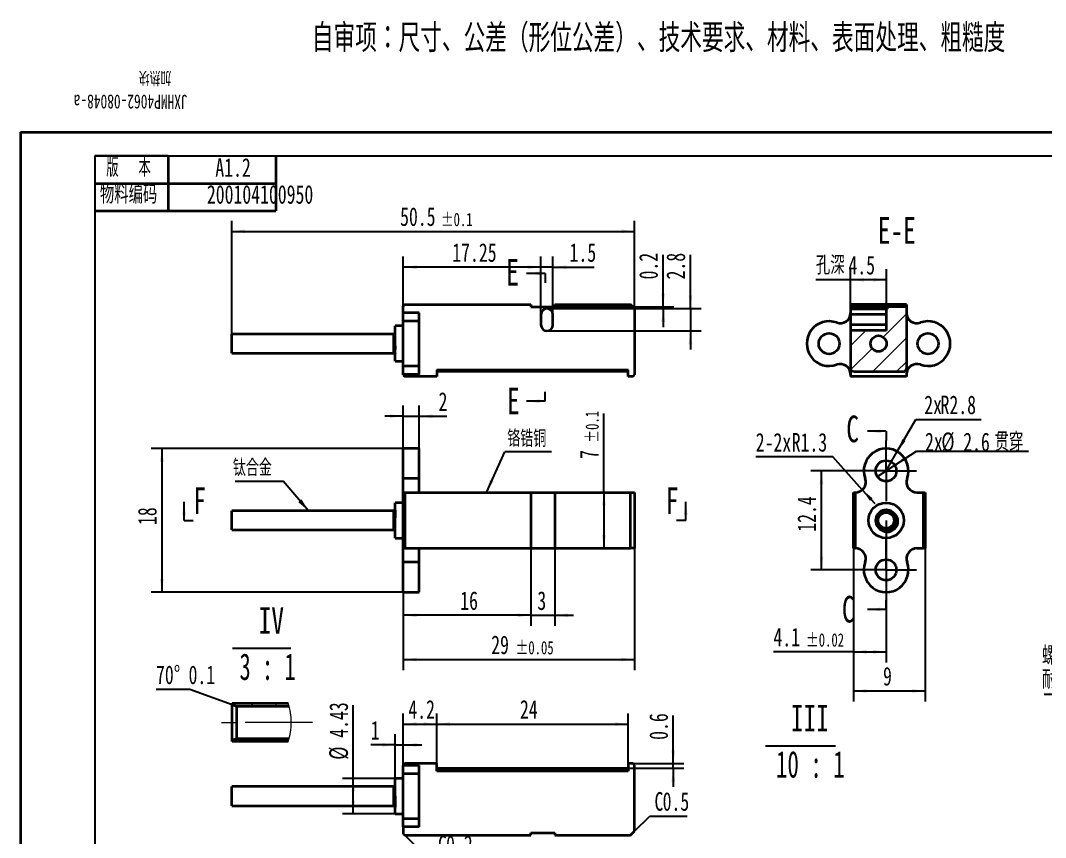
# Model space of a CAD drawing. Header units: millimetres. Extents: x 0 to 515, y -34 to 231.
# Drawn here: x 0.2 to 192.9, y 77.3 to 230.9 of the extents above; entities that cross this region are included whole.
import ezdxf

# ---------------------------------------------------------------- set-up
doc = ezdxf.new("R2010")
doc.units = ezdxf.units.MM
doc.header["$PDSIZE"] = -1
doc.linetypes.add('CENTERX2', pattern=[20.32, 12.7, -2.54, 2.54, -2.54])
doc.linetypes.add('PHANTOM', pattern=[12.7, 6.35, -1.27, 1.27, -1.27, 1.27, -1.27])
doc.layers.add('FORMAT', color=7, linetype='Continuous', lineweight=35)
for name, color, linetype in [('中心线层', 1, 'PHANTOM'), ('文字层', 5, 'Continuous'), ('标注层', 6, 'Continuous'), ('细实线层', 250, 'Continuous'), ('轮廓实线层', 7, 'Continuous')]:
    doc.layers.add(name, color=color, linetype=linetype)
doc.styles.add('SLDTEXTSTYLE0', font='TXT', dxfattribs={"width": 0.7, "bigfont": 'bigfont'})
doc.styles.add('SLDTEXTSTYLE1', font='TXT', dxfattribs={"width": 0.7})
doc.styles.add('SLDTEXTSTYLE26', font='TXT', dxfattribs={"width": 0.6, "bigfont": 'bigfont'})
doc.styles.add('SLDTEXTSTYLE27', font='TXT', dxfattribs={"width": 0.633333})
doc.styles.add('SLDTEXTSTYLE28', font='TXT', dxfattribs={"width": 0.62})
doc.dimstyles.new('SLDDIMSTYLE0', dxfattribs={"dimtxt": 0.18, "dimasz": 2.5, "dimexe": 0, "dimexo": 0.0625, "dimgap": 0, "dimtad": 0, "dimtih": 1, "dimtoh": 1, "dimdec": 0, "dimrnd": 1e-09, "dimzin": 0, "dimdsep": 46, "dimtxsty": 'Standard', "dimsah": 1, "dimcen": 0.09, "dimadec": 0, "dimazin": 0, "dimtfac": 2.5, "dimtdec": 0, "dimtofl": 0, "dimtmove": 0, "dimatfit": 3, "dimfxl": 0, "dimfrac": 2, "dimtolj": 1, "dimtzin": 0, "dimarcsym": 0})
doc.dimstyles.new('SLDDIMSTYLE1', dxfattribs={"dimtxt": 3.5, "dimasz": 2.5, "dimexe": 0, "dimexo": 0.0625, "dimgap": 0.875, "dimtad": 2, "dimlfac": 0.666667, "dimrnd": 1e-09, "dimdsep": 46, "dimtxsty": 'SLDTEXTSTYLE1', "dimsah": 1, "dimcen": 0.09, "dimadec": 0, "dimazin": 2, "dimtfac": 1, "dimtmove": 0, "dimatfit": 0, "dimfxl": 0, "dimfrac": 2, "dimtolj": 1, "dimtzin": 12, "dimarcsym": 0})
doc.dimstyles.new('SLDDIMSTYLE2', dxfattribs={"dimtxt": 3.5, "dimasz": 2.5, "dimexe": 0, "dimexo": 0.0625, "dimgap": 0.875, "dimtad": 2, "dimlfac": 0.666667, "dimrnd": 1e-09, "dimzin": 12, "dimdsep": 46, "dimtxsty": 'SLDTEXTSTYLE1', "dimsah": 1, "dimcen": 0.09, "dimadec": 0, "dimazin": 3, "dimtol": 1, "dimtp": 0.1, "dimtm": 0.1, "dimtfac": 1, "dimtdec": 1, "dimtofl": 0, "dimtmove": 0, "dimatfit": 3, "dimfxl": 0, "dimfrac": 2, "dimtolj": 1, "dimarcsym": 0})
doc.dimstyles.new('SLDDIMSTYLE3', dxfattribs={"dimtxt": 3.5, "dimasz": 2.5, "dimexe": 0, "dimexo": 0.0625, "dimgap": 0.875, "dimtad": 2, "dimlfac": 0.666667, "dimrnd": 1e-09, "dimzin": 12, "dimdsep": 46, "dimtxsty": 'SLDTEXTSTYLE1', "dimsah": 1, "dimcen": 0.09, "dimadec": 0, "dimazin": 3, "dimtfac": 1, "dimtmove": 0, "dimatfit": 0, "dimfxl": 0, "dimfrac": 2, "dimtolj": 1, "dimtzin": 12, "dimarcsym": 0})
doc.dimstyles.new('SLDDIMSTYLE4', dxfattribs={"dimtxt": 3.5, "dimasz": 2.5, "dimexe": 0, "dimexo": 0.0625, "dimgap": 0.875, "dimtad": 2, "dimlfac": 0.666667, "dimrnd": 1e-09, "dimzin": 12, "dimdsep": 46, "dimtxsty": 'SLDTEXTSTYLE1', "dimsah": 1, "dimcen": 0.09, "dimadec": 0, "dimazin": 3, "dimtfac": 1, "dimtofl": 0, "dimtmove": 0, "dimatfit": 3, "dimfxl": 0, "dimfrac": 2, "dimtolj": 1, "dimtzin": 12, "dimarcsym": 0})
doc.dimstyles.new('SLDDIMSTYLE5', dxfattribs={"dimtxt": 3.5, "dimasz": 2.5, "dimexe": 0, "dimexo": 0.0625, "dimgap": 0.875, "dimtad": 2, "dimlfac": 0.666667, "dimrnd": 1e-09, "dimzin": 12, "dimdsep": 46, "dimtxsty": 'SLDTEXTSTYLE1', "dimsah": 1, "dimcen": 0.09, "dimadec": 0, "dimazin": 3, "dimtol": 1, "dimtp": 0.05, "dimtm": 0.05, "dimtfac": 1, "dimtofl": 0, "dimtmove": 0, "dimatfit": 3, "dimfxl": 0, "dimfrac": 2, "dimtolj": 1, "dimarcsym": 0})
doc.dimstyles.new('SLDDIMSTYLE6', dxfattribs={"dimtxt": 3.5, "dimasz": 2.5, "dimexe": 0, "dimexo": 0.0625, "dimgap": 0.875, "dimtad": 2, "dimlfac": 0.666667, "dimrnd": 1e-09, "dimzin": 12, "dimdsep": 46, "dimtxsty": 'SLDTEXTSTYLE1', "dimsah": 1, "dimcen": 0.09, "dimadec": 0, "dimazin": 3, "dimtol": 1, "dimtp": 0.02, "dimtm": 0.02, "dimtfac": 1, "dimtofl": 0, "dimtmove": 0, "dimatfit": 3, "dimfxl": 0, "dimfrac": 2, "dimtolj": 1, "dimarcsym": 0})
doc.dimstyles.new('SLDDIMSTYLE7', dxfattribs={"dimtxt": 3.5, "dimasz": 2.5, "dimexe": 0, "dimexo": 0.0625, "dimgap": 0.875, "dimtad": 0, "dimtih": 1, "dimtoh": 1, "dimlfac": 0.666667, "dimrnd": 1e-09, "dimzin": 12, "dimdsep": 46, "dimtxsty": 'SLDTEXTSTYLE1', "dimblk1": 'NONE', "dimsah": 1, "dimcen": 0, "dimadec": 0, "dimazin": 3, "dimtfac": 1, "dimtmove": 0, "dimatfit": 3, "dimldrblk": 'NONE', "dimfxl": 0, "dimfrac": 2, "dimtolj": 1, "dimtzin": 12, "dimarcsym": 0})
doc.dimstyles.new('SLDDIMSTYLE8', dxfattribs={"dimtxt": 3.5, "dimasz": 2.5, "dimexe": 0, "dimexo": 0.0625, "dimgap": 0.875, "dimtad": 0, "dimtih": 1, "dimtoh": 1, "dimlfac": 0.666667, "dimrnd": 1e-09, "dimzin": 12, "dimdsep": 46, "dimtxsty": 'SLDTEXTSTYLE1', "dimsah": 1, "dimcen": 0, "dimadec": 0, "dimazin": 3, "dimtfac": 1, "dimtofl": 0, "dimtmove": 0, "dimatfit": 3, "dimfxl": 0, "dimfrac": 2, "dimtolj": 1, "dimtzin": 12, "dimarcsym": 0})
doc.dimstyles.new('SLDDIMSTYLE9', dxfattribs={"dimtxt": 3.5, "dimasz": 2.5, "dimexe": 0, "dimexo": 0.0625, "dimgap": 0.875, "dimtad": 0, "dimtih": 1, "dimtoh": 1, "dimlfac": 0.666667, "dimrnd": 1e-09, "dimzin": 12, "dimdsep": 46, "dimtxsty": 'SLDTEXTSTYLE1', "dimsah": 1, "dimcen": 0, "dimadec": 0, "dimazin": 3, "dimtfac": 1, "dimtofl": 0, "dimtmove": 1, "dimatfit": 3, "dimfxl": 0, "dimfrac": 2, "dimtolj": 1, "dimtzin": 12, "dimarcsym": 0})

# ---------------------------------------------------------------- blocks, each defined once
blk = doc.blocks.new('SW_NOTE_0_17')
at = {"layer": 'FORMAT', "color": 0, "attachment_point": 2, "rotation": 180}
for s, insert, char_height, style in [('加热块', (-12.53, 1.12), 2.646, 'SLDTEXTSTYLE0'), ('JXHMP4062-08048-a', (-17.12, -3.41), 2.6458, 'SLDTEXTSTYLE1')]:
    blk.add_mtext(s, dxfattribs=dict(at, insert=insert, char_height=char_height, style=style))
blk = doc.blocks.new('_D')
at = {"layer": '细实线层'}
for p, q in [((121.02, 177.07), (121.02, 186.84)), ((99.16, 176.77), (123.02, 176.77)), ((100.66, 177.07), (123.02, 177.07)), ((121.02, 176.77), (121.02, 177.07)), ((121.02, 176.77), (121.02, 173.27))]:
    blk.add_line(p, q, dxfattribs=at)
for points in [[(121.02, 177.07), (121.37, 179.57), (120.67, 179.57)], [(121.02, 176.77), (120.67, 174.27), (121.37, 174.27)]]:
    blk.add_solid(points, dxfattribs=at)
at = {"layer": '细实线层', "insert": (116.51, 182.24), "char_height": 3.5, "attachment_point": 1, "rotation": 90, "style": 'SLDTEXTSTYLE1'}
blk.add_mtext('0.2', dxfattribs=at)
blk = doc.blocks.new('_D_1')
at = {"layer": '细实线层'}
for p, q in [((39.91, 171.97), (39.91, 193.28)), ((115.66, 176.77), (115.66, 193.28)), ((39.91, 191.28), (115.66, 191.28))]:
    blk.add_line(p, q, dxfattribs=at)
for points in [[(39.91, 191.28), (42.41, 190.93), (42.41, 191.63)], [(115.66, 191.28), (113.16, 191.63), (113.16, 190.93)]]:
    blk.add_solid(points, dxfattribs=at)
at = {"layer": '细实线层', "attachment_point": 1, "style": 'SLDTEXTSTYLE1'}
for s, insert, char_height in [('50.5', (71.56, 195.8), 3.5), ('±0.1', (79.24, 194.76), 2.5)]:
    blk.add_mtext(s, dxfattribs=dict(at, insert=insert, char_height=char_height))
blk = doc.blocks.new('_D_2')
at = {"layer": '细实线层'}
for p, q in [((98.04, 175.65), (98.04, 186.54)), ((100.29, 175.65), (100.29, 186.54)), ((98.04, 184.54), (94.54, 184.54)), ((100.29, 184.54), (98.04, 184.54)), ((100.29, 184.54), (108.03, 184.54))]:
    blk.add_line(p, q, dxfattribs=at)
for points in [[(98.04, 184.54), (95.54, 184.89), (95.54, 184.19)], [(100.29, 184.54), (102.79, 184.19), (102.79, 184.89)]]:
    blk.add_solid(points, dxfattribs=at)
at = {"layer": '细实线层', "insert": (103.43, 189.05), "char_height": 3.5, "attachment_point": 1, "style": 'SLDTEXTSTYLE1'}
blk.add_mtext('1.5', dxfattribs=at)
blk = doc.blocks.new('_D_3')
at = {"layer": '细实线层'}
for p, q in [((72.16, 177.22), (72.16, 186.54)), ((98.04, 175.65), (98.04, 186.54)), ((98.04, 184.54), (72.16, 184.54))]:
    blk.add_line(p, q, dxfattribs=at)
for points in [[(72.16, 184.54), (74.66, 184.19), (74.66, 184.89)], [(98.04, 184.54), (95.54, 184.89), (95.54, 184.19)]]:
    blk.add_solid(points, dxfattribs=at)
at = {"layer": '细实线层', "insert": (81.37, 189.05), "char_height": 3.5, "attachment_point": 1, "style": 'SLDTEXTSTYLE1'}
blk.add_mtext('17.25', dxfattribs=at)
blk = doc.blocks.new('_D_4')
at = {"layer": '细实线层'}
for p, q in [((126.15, 176.77), (126.15, 186.84)), ((99.16, 176.77), (128.15, 176.77)), ((126.15, 176.77), (126.15, 172.57)), ((99.16, 172.57), (128.15, 172.57)), ((126.15, 172.57), (126.15, 169.07))]:
    blk.add_line(p, q, dxfattribs=at)
for points in [[(126.15, 176.77), (126.5, 179.27), (125.8, 179.27)], [(126.15, 172.57), (125.8, 170.07), (126.5, 170.07)]]:
    blk.add_solid(points, dxfattribs=at)
at = {"layer": '细实线层', "insert": (121.64, 182.24), "char_height": 3.5, "attachment_point": 1, "rotation": 90, "style": 'SLDTEXTSTYLE1'}
blk.add_mtext('2.8', dxfattribs=at)
blk = doc.blocks.new('_D_5')
at = {"layer": '细实线层'}
for p, q in [((72.16, 150.45), (72.16, 158.53)), ((75.16, 150.45), (75.16, 158.53)), ((72.16, 156.53), (68.66, 156.53)), ((72.16, 156.53), (75.16, 156.53)), ((75.16, 156.53), (80.33, 156.53))]:
    blk.add_line(p, q, dxfattribs=at)
for points in [[(72.16, 156.53), (69.66, 156.88), (69.66, 156.18)], [(75.16, 156.53), (77.66, 156.18), (77.66, 156.88)]]:
    blk.add_solid(points, dxfattribs=at)
at = {"layer": '细实线层', "insert": (78.79, 161.04), "char_height": 3.5, "attachment_point": 1, "style": 'SLDTEXTSTYLE1'}
blk.add_mtext('2', dxfattribs=at)
blk = doc.blocks.new('_D_6')
at = {"layer": '细实线层'}
for p, q in [((72.16, 150.45), (24.77, 150.45)), ((26.77, 150.45), (26.77, 123.45)), ((72.16, 123.45), (24.77, 123.45))]:
    blk.add_line(p, q, dxfattribs=at)
for points in [[(26.77, 150.45), (26.42, 147.95), (27.12, 147.95)], [(26.77, 123.45), (27.12, 125.95), (26.42, 125.95)]]:
    blk.add_solid(points, dxfattribs=at)
at = {"layer": '细实线层', "insert": (22.26, 136.08), "char_height": 3.5, "attachment_point": 1, "rotation": 90, "style": 'SLDTEXTSTYLE1'}
blk.add_mtext('18', dxfattribs=at)
blk = doc.blocks.new('_D_7')
at = {"layer": '细实线层'}
for q in [(109.88, 157.05), (109.88, 131.7)]:
    blk.add_line((109.88, 142.2), q, dxfattribs=at)
for points in [[(109.88, 142.2), (109.53, 139.7), (110.23, 139.7)], [(109.88, 131.7), (110.23, 134.2), (109.53, 134.2)]]:
    blk.add_solid(points, dxfattribs=at)
at = {"layer": '细实线层', "attachment_point": 1, "rotation": 90, "style": 'SLDTEXTSTYLE1'}
for s, insert, char_height in [('±0.1', (106.41, 151.57), 2.5), ('7', (105.37, 148.51), 3.5)]:
    blk.add_mtext(s, dxfattribs=dict(at, insert=insert, char_height=char_height))
blk = doc.blocks.new('_D_8')
at = {"layer": '细实线层'}
for p, q in [((96.16, 131.7), (96.16, 117.11)), ((72.16, 123.45), (72.16, 117.11)), ((96.16, 119.11), (72.16, 119.11))]:
    blk.add_line(p, q, dxfattribs=at)
for points in [[(72.16, 119.11), (74.66, 118.76), (74.66, 119.46)], [(96.16, 119.11), (93.66, 119.46), (93.66, 118.76)]]:
    blk.add_solid(points, dxfattribs=at)
at = {"layer": '细实线层', "insert": (82.87, 123.62), "char_height": 3.5, "attachment_point": 1, "style": 'SLDTEXTSTYLE1'}
blk.add_mtext('16', dxfattribs=at)
blk = doc.blocks.new('_D_9')
at = {"layer": '细实线层'}
for p, q in [((96.16, 131.7), (96.16, 117.11)), ((100.66, 131.7), (100.66, 117.11)), ((96.16, 119.11), (92.66, 119.11)), ((96.16, 119.11), (100.66, 119.11)), ((100.66, 119.11), (104.16, 119.11))]:
    blk.add_line(p, q, dxfattribs=at)
for points in [[(96.16, 119.11), (93.66, 119.46), (93.66, 118.76)], [(100.66, 119.11), (103.16, 118.76), (103.16, 119.46)]]:
    blk.add_solid(points, dxfattribs=at)
at = {"layer": '细实线层', "insert": (97.36, 123.62), "char_height": 3.5, "attachment_point": 1, "style": 'SLDTEXTSTYLE1'}
blk.add_mtext('3', dxfattribs=at)
blk = doc.blocks.new('_D_10')
at = {"layer": '细实线层'}
for p, q in [((115.66, 131.7), (115.66, 108.8)), ((72.16, 123.45), (72.16, 108.8)), ((72.16, 110.8), (115.66, 110.8))]:
    blk.add_line(p, q, dxfattribs=at)
for points in [[(72.16, 110.8), (74.66, 110.45), (74.66, 111.15)], [(115.66, 110.8), (113.16, 111.15), (113.16, 110.45)]]:
    blk.add_solid(points, dxfattribs=at)
at = {"layer": '细实线层', "attachment_point": 1, "style": 'SLDTEXTSTYLE1'}
for s, insert, char_height in [('29', (88.69, 115.31), 3.5), ('±0.05', (93.29, 114.27), 2.5)]:
    blk.add_mtext(s, dxfattribs=dict(at, insert=insert, char_height=char_height))
blk = doc.blocks.new('SW_NOTE_0_18')
at = {"layer": '文字层', "color": 0}
blk.add_line((-9, 0), (0, 0), dxfattribs=at)
at = {"layer": '文字层', "color": 0, "insert": (-9.44, 4.14), "char_height": 3.175, "attachment_point": 1, "style": 'SLDTEXTSTYLE0'}
blk.add_mtext('钛合金', dxfattribs=at)
blk = doc.blocks.new('SW_NOTE_0_19')
at = {"layer": '文字层', "color": 0}
blk.add_line((8.78, 0), (0, 0), dxfattribs=at)
at = {"layer": '文字层', "color": 0, "insert": (0.47, 4.11), "char_height": 3.175, "attachment_point": 1, "style": 'SLDTEXTSTYLE0'}
blk.add_mtext('铬锆铜', dxfattribs=at)
blk = doc.blocks.new('_D_11')
at = {"layer": '细实线层'}
for p, q in [((72.16, 90.96), (72.16, 100.67)), ((78.46, 91.26), (78.46, 100.67)), ((72.16, 98.67), (78.46, 98.67))]:
    blk.add_line(p, q, dxfattribs=at)
for points in [[(72.16, 98.67), (74.66, 98.32), (74.66, 99.02)], [(78.46, 98.67), (75.96, 99.02), (75.96, 98.32)]]:
    blk.add_solid(points, dxfattribs=at)
at = {"layer": '细实线层', "insert": (73.11, 103.18), "char_height": 3.5, "attachment_point": 1, "style": 'SLDTEXTSTYLE1'}
blk.add_mtext('4.2', dxfattribs=at)
blk = doc.blocks.new('_D_12')
at = {"layer": '细实线层'}
for p, q in [((78.46, 91.26), (78.46, 100.67)), ((114.46, 91.26), (114.46, 100.67)), ((78.46, 98.67), (114.46, 98.67))]:
    blk.add_line(p, q, dxfattribs=at)
for points in [[(78.46, 98.67), (80.96, 98.32), (80.96, 99.02)], [(114.46, 98.67), (111.96, 99.02), (111.96, 98.32)]]:
    blk.add_solid(points, dxfattribs=at)
at = {"layer": '细实线层', "insert": (94.1, 103.18), "char_height": 3.5, "attachment_point": 1, "style": 'SLDTEXTSTYLE1'}
blk.add_mtext('24', dxfattribs=at)
blk = doc.blocks.new('_D_13')
at = {"layer": '细实线层'}
for p, q in [((122.92, 91.26), (122.92, 100.3)), ((115.36, 91.26), (124.92, 91.26)), ((122.92, 90.36), (122.92, 91.26)), ((114.46, 90.36), (124.92, 90.36)), ((122.92, 90.36), (122.92, 86.86))]:
    blk.add_line(p, q, dxfattribs=at)
for points in [[(122.92, 91.26), (123.27, 93.76), (122.57, 93.76)], [(122.92, 90.36), (122.57, 87.86), (123.27, 87.86)]]:
    blk.add_solid(points, dxfattribs=at)
at = {"layer": '细实线层', "insert": (118.41, 95.7), "char_height": 3.5, "attachment_point": 1, "rotation": 90, "style": 'SLDTEXTSTYLE1'}
blk.add_mtext('0.6', dxfattribs=at)
blk = doc.blocks.new('SW_CHAMFER_DIMENSION_0')
at = {"layer": '标注层', "color": 0}
for p, q in [((-6.21, 4.54), (-1.66, 0)), ((-1.66, 0), (6.14, 0))]:
    blk.add_line(p, q, dxfattribs=at)
at = {"layer": '标注层', "color": 0, "char_height": 3.5, "attachment_point": 1, "style": 'SLDTEXTSTYLE1'}
for s, insert in [('C', (0, 4.51)), ('0.2', (1.54, 4.51))]:
    blk.add_mtext(s, dxfattribs=dict(at, insert=insert))
blk = doc.blocks.new('SW_CHAMFER_DIMENSION_1')
at = {"layer": '标注层', "color": 0}
for p, q in [((-3.72, -2.86), (-0.86, 0)), ((-0.86, 0), (6.14, 0))]:
    blk.add_line(p, q, dxfattribs=at)
at = {"layer": '标注层', "color": 0, "char_height": 3.5, "attachment_point": 1, "style": 'SLDTEXTSTYLE1'}
for s, insert in [('C', (0, 4.51)), ('0.5', (1.54, 4.51))]:
    blk.add_mtext(s, dxfattribs=dict(at, insert=insert))
blk = doc.blocks.new('_D_14')
at = {"layer": '细实线层'}
for p, q in [((62.76, 88.43), (62.76, 102.23)), ((70.66, 88.43), (60.76, 88.43)), ((62.76, 81.78), (62.76, 88.43)), ((70.66, 81.78), (60.76, 81.78))]:
    blk.add_line(p, q, dxfattribs=at)
for points in [[(62.76, 88.43), (62.41, 85.93), (63.11, 85.93)], [(62.76, 81.78), (63.11, 84.28), (62.41, 84.28)]]:
    blk.add_solid(points, dxfattribs=at)
at = {"layer": '细实线层', "char_height": 3.5, "attachment_point": 1, "rotation": 90, "style": 'SLDTEXTSTYLE1'}
for s, insert in [('4.43', (58.25, 96.09)), ('%%c', (58.24, 91.97))]:
    blk.add_mtext(s, dxfattribs=dict(at, insert=insert))
blk = doc.blocks.new('_D_15')
at = {"layer": '细实线层'}
for p, q in [((70.66, 88.43), (70.66, 96.74)), ((72.16, 90.96), (72.16, 96.74)), ((70.66, 94.74), (66.05, 94.74)), ((70.66, 94.74), (72.16, 94.74)), ((72.16, 94.74), (75.66, 94.74))]:
    blk.add_line(p, q, dxfattribs=at)
for points in [[(70.66, 94.74), (68.16, 95.09), (68.16, 94.39)], [(72.16, 94.74), (74.66, 94.39), (74.66, 95.09)]]:
    blk.add_solid(points, dxfattribs=at)
at = {"layer": '细实线层', "insert": (66.05, 99.25), "char_height": 3.5, "attachment_point": 1, "style": 'SLDTEXTSTYLE1'}
blk.add_mtext('1', dxfattribs=at)
blk = doc.blocks.new('_D_16')
at = {"layer": '细实线层'}
for p, q in [((156.8, 131.7), (156.8, 102.89)), ((170.3, 131.7), (170.3, 102.89)), ((156.8, 104.89), (170.3, 104.89))]:
    blk.add_line(p, q, dxfattribs=at)
for points in [[(156.8, 104.89), (159.3, 104.54), (159.3, 105.24)], [(170.3, 104.89), (167.8, 105.24), (167.8, 104.54)]]:
    blk.add_solid(points, dxfattribs=at)
at = {"layer": '细实线层', "insert": (162.36, 109.41), "char_height": 3.5, "attachment_point": 1, "style": 'SLDTEXTSTYLE1'}
blk.add_mtext('9', dxfattribs=at)
blk = doc.blocks.new('_D_17')
at = {"layer": '细实线层'}
for p, q in [((162.95, 136.95), (162.95, 110.25)), ((156.8, 131.7), (156.8, 110.25)), ((156.8, 112.25), (141.76, 112.25)), ((156.8, 112.25), (162.95, 112.25))]:
    blk.add_line(p, q, dxfattribs=at)
for points in [[(156.8, 112.25), (159.3, 111.9), (159.3, 112.6)], [(162.95, 112.25), (160.45, 112.6), (160.45, 111.9)]]:
    blk.add_solid(points, dxfattribs=at)
at = {"layer": '细实线层', "attachment_point": 1, "style": 'SLDTEXTSTYLE1'}
for s, insert, char_height in [('4.1', (141.76, 116.77), 3.5), ('±0.02', (147.89, 115.73), 2.5)]:
    blk.add_mtext(s, dxfattribs=dict(at, insert=insert, char_height=char_height))
blk = doc.blocks.new('_D_18')
at = {"layer": '细实线层'}
for p, q in [((157.25, 146.25), (148.78, 146.25)), ((150.78, 127.65), (150.78, 146.25)), ((157.25, 127.65), (148.78, 127.65))]:
    blk.add_line(p, q, dxfattribs=at)
for points in [[(150.78, 146.25), (150.43, 143.75), (151.13, 143.75)], [(150.78, 127.65), (151.13, 130.15), (150.43, 130.15)]]:
    blk.add_solid(points, dxfattribs=at)
at = {"layer": '细实线层', "insert": (146.27, 134.82), "char_height": 3.5, "attachment_point": 1, "rotation": 90, "style": 'SLDTEXTSTYLE1'}
blk.add_mtext('12.4', dxfattribs=at)
blk = doc.blocks.new('_D_19')
at = {"layer": '标注层'}
for p, q in [((164.58, 147.32), (168.67, 149.98)), ((168.67, 149.98), (189.69, 149.98)), ((161.31, 145.19), (164.58, 147.32))]:
    blk.add_line(p, q, dxfattribs=at)
blk.add_solid([(164.58, 147.32), (166.87, 148.39), (166.49, 148.97)], dxfattribs=at)
at = {"layer": '标注层', "char_height": 3.5, "attachment_point": 1}
for s, insert, style in [('2x', (170.26, 153.45), 'SLDTEXTSTYLE1'), ('%%c', (173.33, 153.46), 'SLDTEXTSTYLE1'), ('2.6', (177.44, 153.45), 'SLDTEXTSTYLE1'), ('贯穿', (183.35, 153.45), 'SLDTEXTSTYLE0')]:
    blk.add_mtext(s, dxfattribs=dict(at, insert=insert, style=style))
blk = doc.blocks.new('_None')
blk = doc.blocks.new('_D_20')
at = {"layer": '标注层'}
for p, q in [((165.05, 149.89), (168.53, 155.91)), ((168.53, 155.91), (180.84, 155.91)), ((162.95, 146.25), (165.05, 149.89))]:
    blk.add_line(p, q, dxfattribs=at)
blk.add_solid([(165.05, 149.89), (166.6, 151.88), (166, 152.23)], dxfattribs=at)
at = {"layer": '标注层', "char_height": 3.5, "attachment_point": 1, "style": 'SLDTEXTSTYLE1'}
for s, insert in [('2x', (170.11, 160.42)), ('R2.8', (173.18, 160.42))]:
    blk.add_mtext(s, dxfattribs=dict(at, insert=insert))
blk = doc.blocks.new('_D_21')
at = {"layer": '标注层'}
for p, q in [((152.91, 148.87), (138.43, 148.87)), ((158.47, 142.71), (152.91, 148.87)), ((158.47, 142.71), (160.82, 140.11))]:
    blk.add_line(p, q, dxfattribs=at)
blk.add_solid([(158.47, 142.71), (159.89, 140.62), (160.41, 141.09)], dxfattribs=at)
at = {"layer": '标注层', "char_height": 3.5, "attachment_point": 1, "style": 'SLDTEXTSTYLE1'}
for s, insert in [('2-2x', (138.43, 153.38)), ('R1.3', (145.19, 153.38))]:
    blk.add_mtext(s, dxfattribs=dict(at, insert=insert))
blk = doc.blocks.new('SW_CENTERMARKSYMBOL_0')
at = {"layer": '中心线层', "color": 0}
for p, q in [((0, 3.75), (0, 5.7)), ((0, 0), (0, 3.75)), ((-3.75, 0), (-5.7, 0)), ((0, 0), (-3.75, 0)), ((0, 0), (0, -3.75)), ((0, 0), (3.75, 0)), ((3.75, 0), (5.7, 0)), ((0, -3.75), (0, -5.7))]:
    blk.add_line(p, q, dxfattribs=at)
blk = doc.blocks.new('SW_CENTERMARKSYMBOL_1')
at = {"layer": '中心线层', "color": 0}
for p, q in [((0, 3.75), (0, 5.7)), ((0, 0), (0, 3.75)), ((-3.75, 0), (-5.7, 0)), ((0, 0), (-3.75, 0)), ((0, 0), (0, -3.75)), ((0, 0), (3.75, 0)), ((3.75, 0), (5.7, 0)), ((0, -3.75), (0, -5.7))]:
    blk.add_line(p, q, dxfattribs=at)
blk = doc.blocks.new('SW_NOTE_0_21')
at = {"layer": '文字层', "color": 0}
blk.add_line((-39.91, 0), (0, 0), dxfattribs=at)
at = {"layer": '文字层', "color": 0, "char_height": 3.5, "attachment_point": 1, "style": 'SLDTEXTSTYLE0'}
for s, insert in [('螺纹连接处涂刷高温胶水密封', (-40.34, 9.06)), ('耐温1000°', (-40.34, 4.56))]:
    blk.add_mtext(s, dxfattribs=dict(at, insert=insert))
blk = doc.blocks.new('_D_29')
at = {"layer": '细实线层'}
for p, q in [((156.27, 176.71), (156.27, 184.16)), ((163.02, 176.71), (163.02, 184.16)), ((156.27, 182.16), (149.74, 182.16)), ((163.02, 182.16), (156.27, 182.16))]:
    blk.add_line(p, q, dxfattribs=at)
for points in [[(156.27, 182.16), (158.77, 181.81), (158.77, 182.51)], [(163.02, 182.16), (160.52, 182.51), (160.52, 181.81)]]:
    blk.add_solid(points, dxfattribs=at)
at = {"layer": '细实线层', "char_height": 3.5, "attachment_point": 1}
for s, insert, style in [('孔深', (149.74, 186.67), 'SLDTEXTSTYLE0'), ('4.5', (155.86, 186.67), 'SLDTEXTSTYLE1')]:
    blk.add_mtext(s, dxfattribs=dict(at, insert=insert, style=style))
blk = doc.blocks.new('SW_NOTE_0_22')
at = {"layer": '细实线层', "color": 0}
blk.add_line((-5.53, -1.22), (7.62, -1.22), dxfattribs=at)
at = {"layer": '细实线层', "color": 0, "char_height": 5, "attachment_point": 2}
for s, insert, style in [('III', (2.81, 6.45), 'SLDTEXTSTYLE1'), ('10 : 1', (2.9, -2.22), 'SLDTEXTSTYLE27')]:
    blk.add_mtext(s, dxfattribs=dict(at, insert=insert, style=style))
blk = doc.blocks.new('SW_HATCH_1')
at = {"color": 0, "linetype": 'Continuous', "lineweight": 18}
for p, q in [((0, 0), (-0.6, -0.6)), ((4.49, 0), (3.89, -0.6)), ((-2.11, -6.6), (-2.71, -7.2)), ((2.38, -6.6), (1.78, -7.2)), ((6.54, -6.93), (6.27, -7.2))]:
    blk.add_line(p, q, dxfattribs=at)
blk = doc.blocks.new('SW_CHAMFER_DIMENSION_3')
at = {"layer": '标注层', "color": 0}
for p, q in [((6.38, 0), (0, 0)), ((14.34, -2.9), (6.38, 0))]:
    blk.add_line(p, q, dxfattribs=at)
at = {"layer": '标注层', "color": 0, "char_height": 3.5, "attachment_point": 1, "style": 'SLDTEXTSTYLE1'}
for s, insert in [('70°', (0, 4.51)), ('0.1', (6.12, 4.51))]:
    blk.add_mtext(s, dxfattribs=dict(at, insert=insert))
blk = doc.blocks.new('SW_NOTE_0_24')
at = {"layer": '细实线层', "color": 0}
blk.add_line((-4.07, -1.22), (6.89, -1.22), dxfattribs=at)
at = {"layer": '细实线层', "color": 0, "char_height": 5, "attachment_point": 2}
for s, insert, style in [('IV', (3.2, 6.45), 'SLDTEXTSTYLE1'), ('3 : 1', (2.49, -2.22), 'SLDTEXTSTYLE28')]:
    blk.add_mtext(s, dxfattribs=dict(at, insert=insert, style=style))

msp = doc.modelspace()

# ---------------------------------------------------------------- hatches: boundary and pattern name
at = {"layer": '细实线层', "linetype": 'Continuous', "lineweight": 18}
h = msp.add_hatch(dxfattribs=at)
h.set_pattern_fill('ANSI31', color=256, style=0)
h.paths.add_polyline_path([(166.767, 165.441), (166.767, 177.071), (156.267, 177.071), (156.267, 176.714), (163.017, 176.714), (163.017, 172.629), (156.267, 172.629), (156.267, 165.221), (156.786, 164.921), (166.467, 164.921)], flags=0)
edge = h.paths.add_edge_path(flags=0)
edge.add_arc((161.517, 170.171), 1.5, 0, 360)

# ---------------------------------------------------------------- linework, layer by layer
at = {"color": 7, "linetype": 'Continuous', "lineweight": 35}
for p, q in [((72.462, 177.521), (72.162, 177.221)), ((72.462, 177.521), (96.162, 177.521)), ((96.162, 177.521), (96.162, 177.071)), ((100.662, 177.521), (114.912, 177.521)), ((100.662, 177.071), (100.662, 177.521)), ((115.662, 176.771), (114.912, 177.521)), ((166.767, 177.521), (156.267, 177.521)), ((156.267, 177.521), (156.267, 177.071)), ((166.767, 177.521), (166.767, 177.071)), ((72.162, 175.951), (72.162, 177.221)), ((75.162, 175.951), (72.162, 175.951)), ((72.162, 174.371), (72.162, 175.951)), ((75.162, 174.371), (75.162, 175.951)), ((96.162, 177.071), (100.662, 177.071)), ((98.037, 175.646), (98.037, 173.696)), ((100.287, 173.696), (100.287, 175.646)), ((115.662, 176.771), (115.662, 164.321)), ((156.267, 177.071), (156.267, 176.714)), ((166.767, 177.071), (156.267, 177.071)), ((156.267, 176.714), (163.017, 176.714)), ((156.267, 176.714), (156.267, 175.646)), ((163.017, 175.646), (156.267, 175.646)), ((156.267, 175.646), (156.267, 173.696)), ((163.017, 172.629), (163.017, 176.714)), ((166.767, 177.071), (166.767, 165.441)), ((72.162, 173.494), (70.662, 173.494)), ((70.662, 166.849), (70.662, 173.494)), ((75.162, 174.371), (72.162, 174.371)), ((72.162, 165.971), (72.162, 174.371)), ((75.162, 165.971), (75.162, 174.371)), ((163.017, 173.696), (156.267, 173.696)), ((156.267, 173.696), (156.267, 172.629)), ((70.362, 171.971), (39.912, 171.971)), ((39.912, 168.371), (39.912, 171.971)), ((156.267, 172.629), (156.267, 165.221)), ((163.017, 172.629), (156.267, 172.629)), ((70.456, 170.444), (70.456, 168.381)), ((39.912, 168.371), (70.362, 168.371)), ((70.476, 168.356), (70.657, 168.356)), ((70.65, 168.367), (70.662, 168.346)), ((72.151, 168.365), (72.154, 168.361)), ((75.15, 168.367), (75.155, 168.359)), ((70.662, 166.849), (72.162, 166.849)), ((72.162, 165.971), (75.162, 165.971)), ((72.162, 164.391), (72.162, 165.971)), ((75.162, 164.391), (75.162, 165.971)), ((75.162, 164.391), (72.162, 164.391)), ((72.162, 164.321), (72.162, 164.391)), ((72.162, 164.321), (72.462, 164.021)), ((78.462, 164.021), (72.462, 164.021)), ((78.462, 165.221), (114.462, 165.221)), ((78.462, 165.221), (78.462, 164.021)), ((114.462, 164.921), (78.462, 164.921)), ((114.462, 164.021), (114.462, 165.221)), ((115.362, 164.021), (114.462, 164.021)), ((115.362, 164.021), (115.662, 164.321)), ((156.786, 164.921), (156.267, 165.221)), ((156.267, 165.221), (156.267, 164.021)), ((166.767, 164.021), (156.267, 164.021)), ((156.786, 164.921), (166.467, 164.921)), ((166.767, 165.441), (166.467, 164.921)), ((166.767, 165.441), (166.767, 164.021)), ((75.162, 150.455), (72.162, 150.455)), ((72.162, 144.821), (72.162, 150.455)), ((75.162, 144.821), (75.162, 150.455)), ((75.162, 144.821), (72.162, 144.821)), ((72.162, 142.205), (72.162, 144.821)), ((75.162, 142.205), (75.162, 144.821)), ((72.162, 131.705), (72.162, 142.205)), ((72.162, 142.205), (72.462, 142.205)), ((72.462, 142.205), (72.462, 131.705)), ((72.462, 142.205), (96.162, 142.205)), ((96.162, 142.205), (96.162, 131.705)), ((96.162, 142.205), (100.662, 142.205)), ((100.662, 142.205), (100.662, 131.705)), ((100.662, 142.205), (114.912, 142.205)), ((114.912, 131.705), (114.912, 142.205)), ((114.912, 142.205), (115.662, 142.205)), ((115.662, 142.205), (115.662, 131.705)), ((156.796, 131.705), (156.796, 142.205)), ((156.796, 142.205), (157.096, 142.205)), ((157.096, 142.205), (157.096, 131.705)), ((157.096, 142.205), (157.166, 142.205)), ((168.727, 142.205), (169.996, 142.205)), ((169.996, 131.705), (169.996, 142.205)), ((169.996, 142.205), (170.296, 142.205)), ((170.296, 142.205), (170.296, 131.705)), ((70.678, 138.756), (70.61, 138.872)), ((72.162, 140.277), (70.662, 140.277)), ((70.662, 136.955), (70.662, 140.277)), ((70.362, 138.755), (39.912, 138.755)), ((39.912, 136.955), (39.912, 138.755)), ((39.912, 135.155), (39.912, 136.955)), ((70.662, 133.632), (70.662, 136.955)), ((161.13, 136.92), (161.15, 137.206)), ((39.912, 135.155), (70.362, 135.155)), ((70.456, 135.161), (70.456, 135.14)), ((70.662, 133.632), (72.162, 133.632)), ((163.779, 134.896), (163.709, 134.874)), ((72.462, 131.705), (72.162, 131.705)), ((72.162, 129.089), (72.162, 131.705)), ((72.462, 131.705), (96.162, 131.705)), ((75.162, 129.089), (75.162, 131.705)), ((96.162, 131.705), (100.662, 131.705)), ((100.662, 131.705), (114.912, 131.705)), ((115.662, 131.705), (114.912, 131.705)), ((157.096, 131.705), (156.796, 131.705)), ((157.096, 131.705), (157.166, 131.705)), ((168.727, 131.705), (169.996, 131.705)), ((170.296, 131.705), (169.996, 131.705)), ((75.162, 129.089), (72.162, 129.089)), ((72.162, 123.455), (72.162, 129.089)), ((75.162, 123.455), (75.162, 129.089)), ((72.162, 123.455), (75.162, 123.455)), ((40.004, 102.27), (40.004, 102.57)), ((40.004, 102.57), (50.491, 102.57)), ((40.828, 101.97), (40.004, 102.27)), ((40.004, 95.67), (40.004, 102.27)), ((50.682, 101.97), (40.828, 101.97)), ((40.828, 101.97), (40.828, 95.97)), ((40.004, 95.67), (40.828, 95.97)), ((40.004, 95.37), (40.004, 95.67)), ((50.491, 95.37), (40.004, 95.37)), ((40.828, 95.97), (50.682, 95.97)), ((72.462, 91.257), (72.162, 90.957)), ((72.162, 90.957), (72.162, 90.888)), ((75.162, 90.888), (72.162, 90.888)), ((72.162, 89.307), (72.162, 90.888)), ((78.462, 91.257), (72.462, 91.257)), ((75.162, 89.307), (75.162, 90.888)), ((78.462, 89.838), (78.462, 91.257)), ((114.462, 91.257), (114.462, 89.838)), ((115.362, 91.257), (114.462, 91.257)), ((115.662, 90.957), (115.362, 91.257)), ((115.662, 78.507), (115.662, 90.957)), ((75.162, 89.307), (72.162, 89.307)), ((72.162, 80.907), (72.162, 89.307)), ((75.162, 80.907), (75.162, 89.307)), ((78.462, 90.357), (114.462, 90.357)), ((114.462, 89.838), (78.462, 89.838)), ((70.362, 86.907), (39.912, 86.907)), ((39.912, 83.307), (39.912, 86.907)), ((70.662, 86.922), (70.476, 86.922)), ((70.662, 86.932), (70.657, 86.922)), ((72.162, 88.43), (70.662, 88.43)), ((70.662, 81.785), (70.662, 88.43)), ((75.162, 86.932), (75.157, 86.922)), ((39.912, 83.307), (70.362, 83.307)), ((70.662, 81.785), (72.162, 81.785)), ((72.162, 80.907), (75.162, 80.907)), ((72.162, 79.327), (72.162, 80.907)), ((75.162, 79.327), (72.162, 79.327)), ((72.162, 79.327), (72.162, 78.057)), ((75.162, 79.327), (75.162, 80.907)), ((72.162, 78.057), (72.462, 77.757)), ((72.462, 77.757), (96.162, 77.757)), ((96.162, 78.207), (100.662, 78.207)), ((96.162, 77.757), (96.162, 78.207)), ((100.662, 78.207), (100.662, 77.757)), ((100.662, 77.757), (114.912, 77.757)), ((114.912, 77.757), (115.662, 78.507))]:
    msp.add_line(p, q, dxfattribs=at)
at = {"color": 1, "linetype": 'Continuous', "lineweight": 35}
for p, q in [((70.362, 168.371), (70.362, 171.971)), ((70.362, 136.955), (70.362, 138.755)), ((70.362, 135.155), (70.362, 136.955)), ((70.362, 83.307), (70.362, 86.907))]:
    msp.add_line(p, q, dxfattribs=at)
at = {"color": 7, "linetype": 'Continuous', "lineweight": 35}
for centre, radius in [((152.217, 170.171), 1.95), ((161.517, 170.171), 1.5), ((170.817, 170.171), 1.95), ((162.946, 146.255), 1.95), ((162.946, 136.955), 3.322), ((162.946, 136.955), 1.8), ((162.946, 136.955), 1.65), ((162.946, 136.955), 1.5), ((162.946, 127.655), 1.95)]:
    msp.add_circle(centre, radius, dxfattribs=at)
for centre, radius, start, end in [((99.162, 175.646), 1.125, 0, 180), ((154.317, 175.951), 1.95, 250.03394, 0), ((168.717, 175.951), 1.95, 180, 289.96606), ((99.162, 173.696), 1.125, 180, 0), ((152.217, 170.171), 4.2, 70.03394, 289.96606), ((170.817, 170.171), 4.2, 250.03394, 109.96606), ((70.362, 172.271), 0.3, 270, 347.40858), ((70.362, 168.071), 0.3, 68.6219, 90), ((154.317, 164.391), 1.95, 0, 109.96606), ((168.717, 164.391), 1.95, 70.03394, 180), ((162.946, 146.255), 4.2, 340.03394, 199.96606), ((157.166, 144.155), 1.95, 270, 19.96606), ((168.727, 144.155), 1.95, 160.03394, 270), ((70.362, 139.055), 0.3, 270, 322.75301), ((162.946, 136.955), 1.973, 60.2548, 221.11742), ((162.946, 136.955), 2.1, 259.41807, 11.55715), ((70.362, 134.855), 0.3, 71.80513, 90), ((70.362, 134.855), 0.3, 0, 66.89794), ((162.946, 136.955), 1.815, 189.54942, 278.66171), ((157.166, 129.755), 1.95, 340.03394, 90), ((168.727, 129.755), 1.95, 90, 199.96606), ((162.946, 127.655), 4.2, 160.03394, 19.96606), ((70.362, 87.207), 0.3, 270, 291.33898), ((70.362, 83.007), 0.3, 0, 90)]:
    msp.add_arc(centre, radius, start, end, dxfattribs=at)
at = {"color": 7, "linetype": 'Continuous', "lineweight": 18}
for centre, start, end in [((40.224, 98.97), 359.99992, 19.3213), ((40.223, 98.97), 340.6788, 359.99999)]:
    msp.add_arc(centre, 10.881, start, end, dxfattribs=at)
at = {"color": 7, "linetype": 'Continuous', "lineweight": 35}
for points, knots in [([(70.65, 168.377), (70.645, 168.382), (70.632, 168.397), (70.611, 168.512), (70.585, 168.71), (70.559, 168.979), (70.534, 169.303), (70.508, 169.667), (70.482, 170.055), (70.465, 170.314), (70.456, 170.444)], [0, 0, 0, 0, 0.0667078, 0.2000353, 0.3333627, 0.4666902, 0.6000176, 0.7333451, 0.8666725, 1, 1, 1, 1]), ([(70.662, 169.785), (70.662, 169.606), (70.662, 169.437), (70.653, 169.246), (70.651, 169.209), (70.646, 169.157), (70.644, 169.14), (70.64, 169.117), (70.638, 169.11), (70.634, 169.097), (70.631, 169.09), (70.621, 169.091), (70.615, 169.104), (70.607, 169.127), (70.604, 169.138), (70.596, 169.171), (70.592, 169.193), (70.581, 169.259), (70.574, 169.302), (70.544, 169.523), (70.525, 169.702), (70.489, 170.07), (70.472, 170.259), (70.456, 170.444)], [0, 0, 0, 0, 0.25, 0.25, 0.3125, 0.3125, 0.34375, 0.34375, 0.359375, 0.359375, 0.375, 0.375, 0.390625, 0.390625, 0.40625, 0.40625, 0.4375, 0.4375, 0.5, 0.5, 0.75, 0.75, 1, 1, 1, 1]), ([(70.456, 168.381), (70.461, 168.363), (70.467, 168.344), (70.472, 168.351), (70.472, 168.351)], [0, 0, 0, 0, 0.9939314, 1, 1, 1, 1]), ([(70.602, 138.873), (70.603, 138.874), (70.606, 138.879), (70.61, 138.874), (70.616, 138.857), (70.621, 138.826), (70.626, 138.781), (70.631, 138.723), (70.635, 138.651), (70.639, 138.567), (70.643, 138.472), (70.647, 138.366), (70.65, 138.249), (70.654, 138.12), (70.657, 137.981), (70.659, 137.831), (70.661, 137.672), (70.662, 137.531), (70.662, 137.441), (70.662, 137.409)], [0, 0, 0, 0, 0.02186428, 0.08222767, 0.14389525, 0.20601331, 0.26614545, 0.32669605, 0.3885487, 0.4508304, 0.51194367, 0.5734392, 0.63612271, 0.69920995, 0.76396927, 0.82916183, 0.89569511, 0.96267993, 1, 1, 1, 1]), ([(161.156, 136.654), (161.11, 136.901), (161.116, 137.153), (161.224, 137.639), (161.327, 137.871), (161.613, 138.276), (161.799, 138.451), (162.219, 138.713), (162.457, 138.804), (162.947, 138.89), (163.199, 138.887), (163.688, 138.784), (163.919, 138.687), (164.548, 138.275), (164.856, 137.855), (165.004, 137.376)], [0, 0, 0, 0, 0.125, 0.125, 0.25, 0.25, 0.375, 0.375, 0.5, 0.5, 0.625, 0.625, 0.75, 0.75, 1, 1, 1, 1]), ([(161.591, 138.227), (161.581, 138.217), (161.532, 138.172), (161.454, 138.082), (161.359, 137.958), (161.275, 137.824), (161.202, 137.683), (161.12, 137.487), (161.064, 137.283), (161.034, 137.074), (161.026, 136.915), (161.03, 136.757), (161.046, 136.6), (161.076, 136.443), (161.12, 136.283), (161.18, 136.122), (161.257, 135.96), (161.349, 135.804), (161.423, 135.707), (161.46, 135.658)], [0, 0, 0, 0, 0.01579445, 0.07096781, 0.12610639, 0.1816278, 0.23835666, 0.29550275, 0.40646969, 0.4627943, 0.51993887, 0.57521867, 0.63085338, 0.68760311, 0.74473705, 0.80720708, 0.87019092, 0.93481083, 1, 1, 1, 1]), ([(164.269, 138.418), (164.444, 138.291), (164.6, 138.133), (164.85, 137.781), (164.948, 137.582), (165.075, 137.169), (165.104, 136.95), (165.099, 136.516), (165.066, 136.3), (165, 136.091)], [0, 0, 0, 0, 0.25, 0.25, 0.5, 0.5, 0.75, 0.75, 1, 1, 1, 1]), ([(164.993, 136.094), (165.059, 136.303), (165.092, 136.516), (165.097, 136.952), (165.068, 137.169), (165.004, 137.376)], [0, 0, 0, 0, 0.5, 0.5, 1, 1, 1, 1]), ([(70.48, 135.132), (70.48, 135.131), (70.471, 135.13), (70.464, 135.146), (70.456, 135.161)], [0, 0, 0, 0, 0.0452894, 1, 1, 1, 1]), ([(163.782, 134.889), (163.572, 134.825), (163.357, 134.795), (162.92, 134.799), (162.704, 134.835), (162.29, 134.97), (162.094, 135.07), (161.741, 135.322), (161.584, 135.48), (161.46, 135.658)], [0, 0, 0, 0, 0.25, 0.25, 0.5, 0.5, 0.75, 0.75, 1, 1, 1, 1]), ([(162.561, 134.891), (162.381, 134.944), (162.213, 135.02), (162.021, 135.154), (161.984, 135.183), (161.932, 135.23), (161.915, 135.246), (161.892, 135.273), (161.885, 135.282), (161.872, 135.302), (161.866, 135.312), (161.866, 135.334), (161.879, 135.338), (161.902, 135.336), (161.913, 135.334), (161.946, 135.325), (161.968, 135.318), (162.034, 135.295), (162.077, 135.279), (162.298, 135.203), (162.478, 135.159), (162.845, 135.121), (163.034, 135.127), (163.22, 135.161)], [0, 0, 0, 0, 0.25, 0.25, 0.3125, 0.3125, 0.34375, 0.34375, 0.359375, 0.359375, 0.375, 0.375, 0.390625, 0.390625, 0.40625, 0.40625, 0.4375, 0.4375, 0.5, 0.5, 0.75, 0.75, 1, 1, 1, 1]), ([(163.779, 134.896), (164.052, 135.007), (164.298, 135.168), (164.715, 135.58), (164.879, 135.822), (164.993, 136.094)], [0, 0, 0, 0, 0.5, 0.5, 1, 1, 1, 1]), ([(165, 136.091), (164.886, 135.819), (164.717, 135.571), (164.304, 135.164), (164.055, 135), (163.782, 134.889)], [0, 0, 0, 0, 0.5, 0.5, 1, 1, 1, 1]), ([(162.561, 134.891), (162.758, 134.833), (162.965, 134.803), (163.376, 134.805), (163.58, 134.836), (163.779, 134.896)], [0, 0, 0, 0, 0.5, 0.5, 1, 1, 1, 1]), ([(70.472, 86.928), (70.477, 86.925), (70.487, 86.919), (70.503, 86.848), (70.518, 86.732), (70.531, 86.594), (70.541, 86.461), (70.55, 86.315), (70.559, 86.15), (70.567, 85.97), (70.575, 85.78), (70.584, 85.579), (70.592, 85.371), (70.598, 85.21), (70.604, 85.048), (70.61, 84.884), (70.616, 84.719), (70.621, 84.556), (70.626, 84.397), (70.631, 84.243), (70.635, 84.092), (70.639, 83.948), (70.643, 83.811), (70.647, 83.681), (70.65, 83.559), (70.654, 83.445), (70.657, 83.34), (70.659, 83.245), (70.661, 83.162), (70.662, 83.097), (70.662, 83.064), (70.662, 83.05)], [0, 0, 0, 0, 0.0542053, 0.1072867, 0.1617911, 0.2169052, 0.2451834, 0.2736702, 0.3287573, 0.3570172, 0.3854746, 0.4411713, 0.4697057, 0.4984368, 0.5270414, 0.5558435, 0.5852679, 0.6149071, 0.6435989, 0.6724903, 0.7020029, 0.7317203, 0.7608802, 0.7902224, 0.8201315, 0.8502333, 0.8811328, 0.9122391, 0.9439851, 0.9759465, 1, 1, 1, 1]), ([(70.662, 85.107), (70.654, 85.239), (70.637, 85.501), (70.611, 85.877), (70.585, 86.217), (70.559, 86.504), (70.534, 86.727), (70.508, 86.867), (70.489, 86.929), (70.478, 86.917), (70.476, 86.915)], [0, 0, 0, 0, 0.1382703, 0.2765405, 0.4148108, 0.553081, 0.6913513, 0.8296216, 0.9678918, 1, 1, 1, 1])]:
    msp.add_open_spline(points, degree=3, knots=knots, dxfattribs=at)
at = {"color": 7, "linetype": 'Continuous', "lineweight": 0}
msp.add_point((99.162, 176.771), dxfattribs=at)
at = {"layer": 'FORMAT'}
for p, q in [((0.186, 209.951), (297.186, 209.951)), ((0.186, 209.951), (0.186, -0.049)), ((27.936, 205.451), (27.936, 195.132)), ((48.179, 205.451), (48.179, 195.132)), ((14.186, 200.277), (48.179, 200.277)), ((14.186, 195.132), (48.179, 195.132))]:
    msp.add_line(p, q, dxfattribs=at)
at = {"layer": 'FORMAT', "lineweight": 25}
for p, q in [((27.936, 205.451), (14.186, 205.451)), ((14.186, 205.451), (14.186, 200.277)), ((27.936, 205.451), (27.936, 200.277)), ((27.936, 200.277), (14.186, 200.277))]:
    msp.add_line(p, q, dxfattribs=at)
at = {"layer": '中心线层', "linetype": 'CENTERX2', "lineweight": 18}
for p in [(38.004, 98.97), (55.104, 98.97)]:
    msp.add_line(p, (40.828, 98.97), dxfattribs=at)
at = {"layer": '细实线层'}
for p, q in [((98.807, 183.38), (95.307, 183.38)), ((98.807, 183.38), (98.807, 181.63)), ((98.807, 159.353), (98.807, 161.103)), ((98.807, 159.353), (95.307, 159.353)), ((162.946, 153.695), (159.446, 153.695)), ((162.946, 153.695), (162.946, 151.945)), ((30.932, 136.955), (30.932, 140.455)), ((125.282, 136.955), (125.282, 140.455)), ((30.932, 136.955), (32.682, 136.955)), ((125.282, 136.955), (123.532, 136.955)), ((162.946, 120.215), (162.946, 121.965)), ((162.946, 120.215), (159.446, 120.215))]:
    msp.add_line(p, q, dxfattribs=at)
for points in [[(95.307, 183.38), (97.807, 183.03), (97.807, 183.73)], [(95.307, 159.353), (97.807, 159.003), (97.807, 159.703)], [(159.446, 153.695), (161.946, 153.345), (161.946, 154.045)], [(30.932, 140.455), (30.582, 137.955), (31.282, 137.955)], [(125.282, 140.455), (124.932, 137.955), (125.632, 137.955)], [(159.446, 120.215), (161.946, 119.865), (161.946, 120.565)]]:
    msp.add_solid(points, dxfattribs=at)
at = {"layer": '轮廓实线层'}
for q in [(291.186, 205.451), (14.186, 5.451)]:
    msp.add_line((14.186, 205.451), q, dxfattribs=at)

# ---------------------------------------------------------------- block references
at = {"color": 250, "linetype": 'Continuous', "lineweight": 18}
msp.add_blockref('SW_HATCH_1', (44.042, 102.57), dxfattribs=at)
at = {"layer": 'FORMAT'}
msp.add_blockref('SW_NOTE_0_17', (38.024, 217.707), dxfattribs=at)
at = {"layer": '中心线层'}
for name, p in [('SW_CENTERMARKSYMBOL_0', (162.946, 146.255)), ('SW_CENTERMARKSYMBOL_1', (162.946, 127.655))]:
    msp.add_blockref(name, p, dxfattribs=at)
at = {"layer": '文字层'}
for name, p in [('SW_NOTE_0_19', (91.242, 149.812)), ('SW_NOTE_0_18', (49.559, 144.306)), ('SW_NOTE_0_21', (232.596, 104.258))]:
    msp.add_blockref(name, p, dxfattribs=at)
at = {"layer": '标注层'}
for name, p in [('SW_CHAMFER_DIMENSION_3', (25.665, 105.168)), ('SW_CHAMFER_DIMENSION_1', (119.384, 81.365)), ('SW_CHAMFER_DIMENSION_0', (78.668, 73.216))]:
    msp.add_blockref(name, p, dxfattribs=at)
at = {"layer": '细实线层'}
for name, p in [('SW_NOTE_0_24', (44.148, 114.182)), ('SW_NOTE_0_22', (145.795, 95.825))]:
    msp.add_blockref(name, p, dxfattribs=at)

# ---------------------------------------------------------------- texts
at = {"layer": 'FORMAT'}
for s, insert, char_height, attachment_point, style in [('自审项：尺寸、公差（形位公差）、技术要求、材料、表面处理、粗糙度', (120.17, 230.257), 5.29167, 2, 'SLDTEXTSTYLE0'), ('版  本', (16.315, 205.03), 3.5, 1, 'SLDTEXTSTYLE26'), ('A1.2', (40.151, 205.03), 3.5, 2, 'SLDTEXTSTYLE1'), ('物料编码', (15.118, 199.977), 3.5, 1, 'SLDTEXTSTYLE0'), ('200104100950', (45.232, 199.977), 3.5, 2, 'SLDTEXTSTYLE1')]:
    msp.add_mtext(s, dxfattribs=dict(at, insert=insert, char_height=char_height, attachment_point=attachment_point, style=style))
at = {"layer": '细实线层', "char_height": 5, "style": 'SLDTEXTSTYLE1'}
for s, insert, attachment_point in [('E-E', (164.953, 193.947), 2), ('E', (91.512, 186.085), 1), ('E', (91.674, 161.897), 1), ('C', (155.454, 156.652), 1), ('F', (32.682, 143.143), 1), ('F', (121.537, 143.143), 1), ('C', (154.631, 122.76), 1)]:
    msp.add_mtext(s, dxfattribs=dict(at, insert=insert, attachment_point=attachment_point))

# ---------------------------------------------------------------- dimensions: what is measured, and where the dimension line sits
at = {"layer": '标注层'}
for center, mpoint, text, dimstyle, picture, middle in [((162.946, 146.255), (165.048, 149.891), '2x<> ', 'SLDDIMSTYLE8', '_D_20', (175.478, 158.073)), ((157.166, 144.155), (158.472, 142.707), '2-2x<>', 'SLDDIMSTYLE9', '_D_21', (144.878, 151.033))]:
    dim = msp.add_radius_dim(center=center, mpoint=mpoint, text=text, dimstyle=dimstyle, dxfattribs=at)
    dim.commit()
    dim.dimension.update_dxf_attribs({"geometry": picture, "text_midpoint": middle, "dimtype": 164})
dim = msp.add_diameter_dim_2p(p1=(161.311, 145.192), p2=(164.581, 147.318), text='2x<> 贯穿', dimstyle='SLDDIMSTYLE7', dxfattribs=at)
dim.commit()
dim.dimension.update_dxf_attribs({"geometry": '_D_19', "text_midpoint": (179.975, 151.622), "dimtype": 163})
at = {"layer": '细实线层'}
for base, p1, p2, angle, dimstyle, picture, middle in [((115.662, 191.284), (39.912, 171.971), (115.662, 176.771), 0, 'SLDDIMSTYLE2', '_D_1', (78.138, 191.284)), ((72.162, 184.542), (98.037, 175.646), (72.162, 177.221), 0, 'SLDDIMSTYLE4', '_D_3', (85.204, 184.542)), ((126.152, 172.571), (99.162, 176.771), (99.162, 172.571), 90, 'SLDDIMSTYLE3', '_D_4', (126.152, 184.542)), ((121.023, 177.071), (99.162, 176.771), (100.662, 177.071), 90, 'SLDDIMSTYLE1', '_D', (121.023, 184.542)), ((109.88, 131.705), (115.662, 142.205), (115.662, 131.705), 90, 'SLDDIMSTYLE2', '_D_7', (109.88, 152.78)), ((26.769, 123.455), (72.162, 150.455), (72.162, 123.455), 90, 'SLDDIMSTYLE4', '_D_6', (26.769, 137.612)), ((150.782, 146.255), (157.246, 127.655), (157.246, 146.255), 90, 'SLDDIMSTYLE4', '_D_18', (150.782, 137.886)), ((122.92, 91.257), (114.462, 90.357), (115.362, 91.257), 90, 'SLDDIMSTYLE1', '_D_13', (122.92, 97.996))]:
    dim = msp.add_linear_dim(base=base, p1=p1, p2=p2, angle=angle, dimstyle=dimstyle, dxfattribs=at)
    dim.commit()
    dim.dimension.update_dxf_attribs({"geometry": picture, "text_midpoint": middle, "dimtype": 160})
for base, p1, p2, dimstyle, picture, middle in [((98.037, 184.542), (100.287, 175.646), (98.037, 175.646), 'SLDDIMSTYLE3', '_D_2', (105.73, 184.542)), ((75.162, 156.529), (72.162, 150.455), (75.162, 150.455), 'SLDDIMSTYLE3', '_D_5', (79.561, 156.529)), ((162.946, 112.254), (156.796, 131.705), (162.946, 136.955), 'SLDDIMSTYLE6', '_D_17', (148.112, 112.254)), ((72.162, 119.112), (96.162, 131.705), (72.162, 123.455), 'SLDDIMSTYLE4', '_D_8', (84.406, 119.112)), ((115.662, 110.802), (72.162, 123.455), (115.662, 131.705), 'SLDDIMSTYLE5', '_D_10', (94.274, 110.802)), ((100.662, 119.112), (96.162, 131.705), (100.662, 131.705), 'SLDDIMSTYLE3', '_D_9', (98.129, 119.112)), ((170.296, 104.893), (156.796, 131.705), (170.296, 131.705), 'SLDDIMSTYLE4', '_D_16', (163.13, 104.893)), ((78.462, 98.668), (72.162, 90.957), (78.462, 91.257), 'SLDDIMSTYLE4', '_D_11', (75.41, 98.668)), ((114.462, 98.668), (78.462, 91.257), (114.462, 91.257), 'SLDDIMSTYLE4', '_D_12', (95.636, 98.668)), ((72.162, 94.735), (70.662, 88.43), (72.162, 90.957), 'SLDDIMSTYLE3', '_D_15', (66.818, 94.735))]:
    dim = msp.add_linear_dim(base=base, p1=p1, p2=p2, dimstyle=dimstyle, dxfattribs=at)
    dim.commit()
    dim.dimension.update_dxf_attribs({"geometry": picture, "text_midpoint": middle, "dimtype": 160})
dim = msp.add_linear_dim(base=(156.267, 182.16), p1=(163.017, 176.714), p2=(156.267, 176.714), text='孔深<>', dimstyle='SLDDIMSTYLE4', dxfattribs=at)
dim.commit()
dim.dimension.update_dxf_attribs({"geometry": '_D_29', "text_midpoint": (155.101, 182.16), "dimtype": 160})
dim = msp.add_linear_dim(base=(62.765, 88.43), p1=(70.662, 81.785), p2=(70.662, 88.43), angle=90, text='%%c<>', dimstyle='SLDDIMSTYLE4', dxfattribs=at)
dim.commit()
dim.dimension.update_dxf_attribs({"geometry": '_D_14', "text_midpoint": (62.765, 97.099), "dimtype": 160})

# ---------------------------------------------------------------- leaders
at = {"layer": '文字层'}
for points in [[(87.788, 142.205), (91.242, 149.812)], [(54.338, 138.755), (49.559, 144.306)]]:
    msp.add_leader(points, dimstyle='SLDDIMSTYLE0', dxfattribs=at)

doc.saveas('drawing.dxf')
